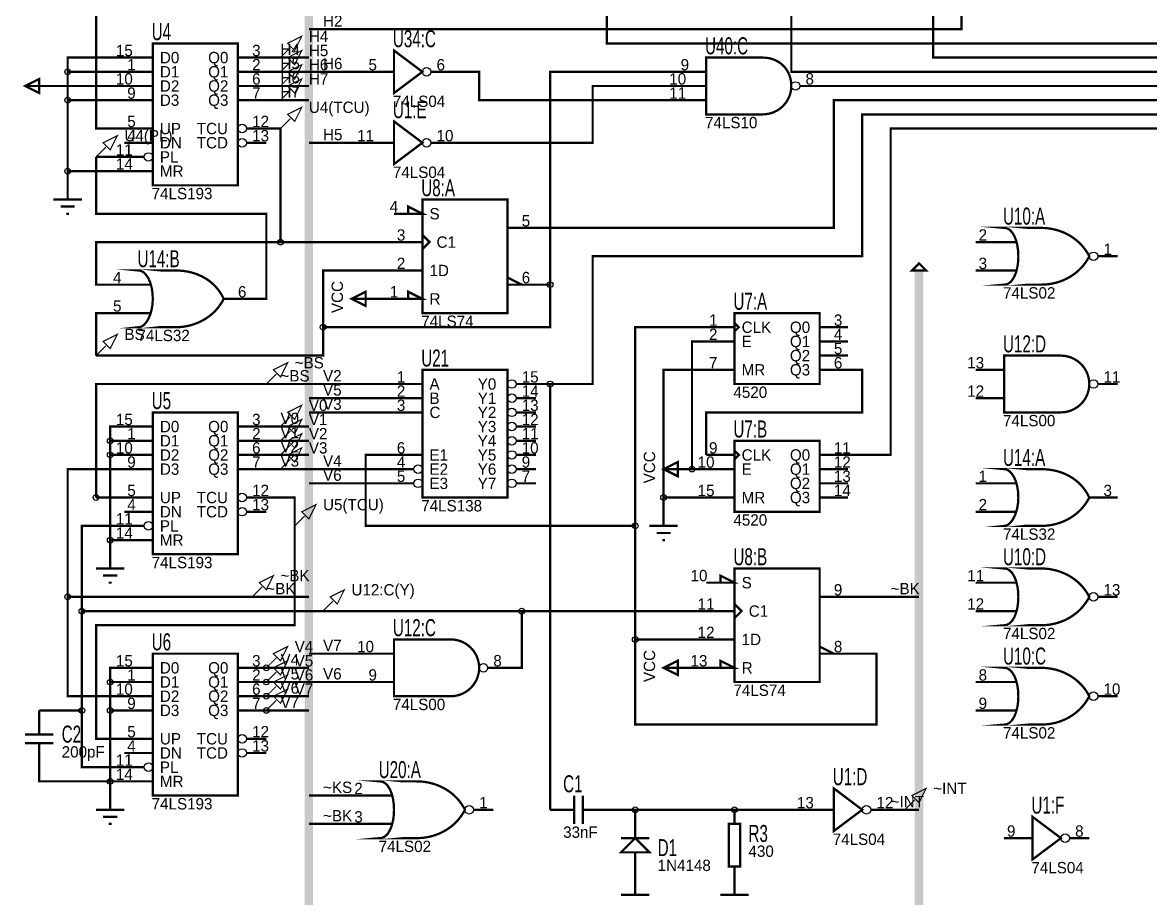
# Model space of a CAD drawing. Header units: inches. Extents: x -20.2 to 17.1, y -12.7 to 4.3.
# Drawn here: x -6.92 to 1.03, y -6.12 to 0.05 of the extents above; entities that cross this region are included whole.
import ezdxf

# ---------------------------------------------------------------- set-up
doc = ezdxf.new("R2010")
doc.units = ezdxf.units.IN
doc.layers.get('0').update_dxf_attribs({"linetype": 'CONTINUOUS'})

msp = doc.modelspace()

# ---------------------------------------------------------------- linework, layer by layer
for points, const_width in [([(-0.1, 1.2), (-0.5, 1.2), (-0.5, 0.4), (-0.5, -0.2), (3.4, -0.2)], 0.016), ([(-6.2, -0.7), (-6.4, -0.7), (-6.4, 0.1), (-5.1, 0.1), (-5.1, 0.8)], 0.016), ([(-1.4, 0.4), (-1.5, 0.4), (-1.5, -0.3), (3.4, -0.3)], 0.016), ([(-4.9, 0.3), (-4.9, 0)], 0.06), ([(-0.1, 0.3), (-0.3, 0.3), (-0.3, 0), (-4.9, 0)], 0.016), ([(-3.9, 0.3), (-2.8, 0.3), (-2.8, -0.1), (3.4, -0.1)], 0.016), ([(-4.9, -0.2), (-4.9, 0)], 0.06), ([(-4.95, -0.05), (-5.05, -0.1), (-5, -0.15), (-4.95, -0.05)], 0.008), ([(-6, -1.1), (-5.4, -1.1), (-5.4, -0.1), (-6, -0.1), (-6, -1.1)], 0.016), ([(-5.03, -0.13), (-5.1, -0.2)], 0.008), ([(-4.95, -0.15), (-5.05, -0.2), (-5, -0.25), (-4.95, -0.15)], 0.008), ([(-4.3, -0.15), (-4.3, -0.45), (-4.1, -0.3), (-4.3, -0.15)], 0.016), ([(-6.2, -0.2), (-6.6, -0.2), (-6.6, -0.3)], 0.016), ([(-6.2, -0.2), (-6, -0.2)], 0.016), ([(-5.2, -0.2), (-5.4, -0.2)], 0.016), ([(-5.2, -0.2), (-5.1, -0.2)], 0.016), ([(-4.9, -0.2), (-5.1, -0.2)], 0.016), ([(-5.03, -0.23), (-5.1, -0.3)], 0.008), ([(-4.9, -0.2), (-4.9, -0.3)], 0.06), ([(-1.5, -0.4), (-1.501037, -0.377978), (-1.504082, -0.356953), (-1.509031, -0.336982), (-1.515781, -0.318125), (-1.524231, -0.300439), (-1.534277, -0.283984), (-1.545818, -0.268819), (-1.55875, -0.255), (-1.572971, -0.242588), (-1.588379, -0.231641), (-1.60487, -0.222217), (-1.622344, -0.214375), (-1.640696, -0.208174), (-1.659824, -0.203672), (-1.679626, -0.200928), (-1.7, -0.2), (-2.1, -0.2), (-2.1, -0.6), (-1.7, -0.6), (-1.679626, -0.598963), (-1.659824, -0.595918), (-1.640696, -0.590969), (-1.622344, -0.584219), (-1.60487, -0.575769), (-1.588379, -0.565723), (-1.572971, -0.554182), (-1.55875, -0.54125), (-1.545818, -0.527029), (-1.534277, -0.511621), (-1.524231, -0.49513), (-1.515781, -0.477656), (-1.509031, -0.459304), (-1.504082, -0.440176), (-1.501037, -0.420374), (-1.5, -0.4)], 0.016), ([(-6.6, -0.5), (-6.6, -0.3)], 0.016), ([(-6.2, -0.3), (-6.6, -0.3)], 0.016), ([(-6.2, -0.3), (-6, -0.3)], 0.016), ([(-5.2, -0.3), (-5.4, -0.3)], 0.016), ([(-5.2, -0.3), (-5.1, -0.3)], 0.016), ([(-4.9, -0.3), (-5.1, -0.3)], 0.016), ([(-4.95, -0.25), (-5.05, -0.3), (-5, -0.35), (-4.95, -0.25)], 0.008), ([(-4.9, -0.3), (-4.9, -0.4)], 0.06), ([(-4.9, -0.3), (-4.5, -0.3)], 0.016), ([(-4.5, -0.3), (-4.3, -0.3)], 0.016), ([(-3.9, -0.3), (-4.04, -0.3)], 0.016), ([(-3.9, -0.3), (-3.7, -0.3), (-3.7, -0.5), (-2.3, -0.5)], 0.016), ([(-2.3, -0.3), (-3.2, -0.3), (-3.2, -1.8)], 0.016), ([(-2.3, -0.3), (-2.1, -0.3)], 0.016), ([(-6.8, -0.45), (-6.9, -0.4), (-6.8, -0.35), (-6.8, -0.45)], 0.016), ([(-6.7, -0.4), (-6.9, -0.4)], 0.016), ([(-6.2, -0.4), (-6.7, -0.4)], 0.016), ([(-6.2, -0.4), (-6, -0.4)], 0.016), ([(-5.2, -0.4), (-5.4, -0.4)], 0.016), ([(-5.2, -0.4), (-5.1, -0.4)], 0.016), ([(-4.9, -0.4), (-5.1, -0.4)], 0.016), ([(-5.03, -0.33), (-5.1, -0.4)], 0.008), ([(-4.95, -0.35), (-5.05, -0.4), (-5, -0.45), (-4.95, -0.35)], 0.008), ([(-4.9, -0.4), (-4.9, -0.5)], 0.06), ([(-2.3, -0.4), (-2.9, -0.4), (-2.9, -0.8), (-3.9, -0.8)], 0.016), ([(-2.3, -0.4), (-2.1, -0.4)], 0.016), ([(-1.3, -0.4), (-1.44, -0.4)], 0.016), ([(-1.3, -0.4), (3, -0.4)], 0.016), ([(-5.03, -0.43), (-5.1, -0.5)], 0.008), ([(-4.9, -0.5), (-4.9, -0.8)], 0.06), ([(-6.6, -1), (-6.6, -0.5)], 0.016), ([(-6.2, -0.5), (-6.6, -0.5)], 0.016), ([(-6.2, -0.5), (-6, -0.5)], 0.016), ([(-5.2, -0.5), (-5.4, -0.5)], 0.016), ([(-5.2, -0.5), (-5.1, -0.5)], 0.016), ([(-4.9, -0.5), (-5.1, -0.5)], 0.016), ([(-4.95, -0.55), (-5.05, -0.6), (-5, -0.65), (-4.95, -0.55)], 0.008), ([(-3.3, -1.4), (-1.2, -1.4), (-1.2, -0.5), (3.4, -0.5)], 0.016), ([(-2.3, -0.5), (-2.1, -0.5)], 0.016), ([(-5.03, -0.63), (-5.1, -0.7)], 0.008), ([(3.3, -0.6), (-1, -0.6), (-1, -1.6), (-2.9, -1.6), (-2.9, -2.5), (-3.2, -2.5)], 0.016), ([(-6.2, -0.7), (-6, -0.7)], 0.016), ([(-5.2, -0.7), (-5.34, -0.7)], 0.016), ([(-5.2, -0.7), (-5.1, -0.7)], 0.016), ([(-5.1, -0.7), (-5.1, -1.5)], 0.016), ([(-4.3, -0.65), (-4.3, -0.95), (-4.1, -0.8), (-4.3, -0.65)], 0.016), ([(-1.1, -3), (-0.8, -3), (-0.8, -0.7), (3.4, -0.7)], 0.016), ([(-6.25, -0.75), (-6.35, -0.8), (-6.3, -0.85), (-6.25, -0.75)], 0.008), ([(-6.2, -0.8), (-6, -0.8)], 0.016), ([(-5.2, -0.8), (-5.34, -0.8)], 0.016), ([(-4.9, -2.4), (-4.9, -0.8)], 0.06), ([(-4.5, -0.8), (-4.9, -0.8)], 0.016), ([(-4.5, -0.8), (-4.3, -0.8)], 0.016), ([(-3.9, -0.8), (-4.04, -0.8)], 0.016), ([(-6.33, -0.83), (-6.4, -0.9)], 0.008), ([(-6.2, -0.9), (-6.4, -0.9)], 0.016), ([(-5.3, -1.9), (-5.2, -1.9), (-5.2, -1.3), (-6.4, -1.3), (-6.4, -0.9)], 0.016), ([(-6.2, -0.9), (-6.06, -0.9)], 0.016), ([(-6.2, -1), (-6.6, -1)], 0.016), ([(-6.6, -1.1), (-6.6, -1)], 0.016), ([(-6.2, -1), (-6, -1)], 0.016), ([(-6.6, -1.1), (-6.6, -1.2)], 0.016), ([(-6.7, -1.2), (-6.5, -1.2)], 0.016), ([(-4.1, -2), (-3.5, -2), (-3.5, -1.2), (-4.1, -1.2), (-4.1, -2)], 0.016), ([(-6.65, -1.25), (-6.55, -1.25)], 0.016), ([(-4.3, -1.3), (-4.1, -1.3), (-4.2, -1.25), (-4.2, -1.3)], 0.016), ([(-6.61, -1.3), (-6.59, -1.3)], 0.016), ([(-3.3, -1.4), (-3.5, -1.4)], 0.016), ([(0.6, -1.6), (0.587942, -1.577978), (0.574317, -1.556953), (0.559197, -1.536982), (0.542656, -1.518125), (0.524768, -1.500439), (0.505606, -1.483984), (0.485242, -1.468819), (0.46375, -1.455), (0.441204, -1.442588), (0.417676, -1.431641), (0.39324, -1.422217), (0.367969, -1.414375), (0.341936, -1.408174), (0.315215, -1.403672), (0.287878, -1.400928), (0.26, -1.4), (0, -1.4), (0.011011, -1.401037), (0.021524, -1.404082), (0.031509, -1.409031), (0.040937, -1.415781), (0.04978, -1.424231), (0.058008, -1.434277), (0.0725, -1.45875), (0.08418, -1.488379), (0.092813, -1.522344), (0.098164, -1.559824), (0.1, -1.6), (0.098164, -1.640176), (0.092813, -1.677656), (0.08418, -1.711621), (0.0725, -1.74125), (0.058008, -1.765723), (0.04978, -1.775769), (0.040937, -1.784219), (0.031509, -1.790969), (0.021524, -1.795918), (0.011011, -1.798963), (0, -1.8), (0.26, -1.8), (0.287878, -1.799072), (0.315215, -1.796328), (0.341936, -1.791826), (0.367969, -1.785625), (0.39324, -1.777783), (0.417676, -1.768359), (0.441204, -1.757412), (0.46375, -1.745), (0.485242, -1.731181), (0.505606, -1.716016), (0.524768, -1.699561), (0.542656, -1.681875), (0.559197, -1.663018), (0.574317, -1.643047), (0.587942, -1.622022), (0.6, -1.6)], 0.016), ([(-6.3, -1.8), (-6.4, -1.8), (-6.4, -1.5), (-5.1, -1.5)], 0.016), ([(-4.3, -1.5), (-5.1, -1.5)], 0.016), ([(-4.3, -1.5), (-4.1, -1.5)], 0.016), ([(-4.1, -1.45), (-4.05, -1.5), (-4.1, -1.55), (-4.1, -1.45)], 0.016), ([(-0.2, -1.5), (0, -1.5)], 0.016), ([(0, -1.5), (0.08, -1.5)], 0.016), ([(-0.65, -1.7), (-0.55, -1.7), (-0.6, -1.65), (-0.65, -1.7)], 0.016), ([(0.8, -1.6), (0.66, -1.6)], 0.016), ([(-5.5, -1.9), (-5.512058, -1.876331), (-5.525683, -1.854082), (-5.540803, -1.833269), (-5.557344, -1.813906), (-5.575232, -1.796008), (-5.594394, -1.77959), (-5.614758, -1.764665), (-5.63625, -1.75125), (-5.658796, -1.739358), (-5.682324, -1.729004), (-5.70676, -1.720203), (-5.732031, -1.712969), (-5.758064, -1.707317), (-5.784785, -1.703262), (-5.812122, -1.700818), (-5.84, -1.7), (-6.1, -1.7), (-6.090637, -1.700928), (-6.081348, -1.703672), (-6.072205, -1.708174), (-6.063281, -1.714375), (-6.046387, -1.731641), (-6.03125, -1.755), (-6.018457, -1.783984), (-6.008594, -1.818125), (-6.002246, -1.856953), (-6, -1.9), (-6.002246, -1.940176), (-6.008594, -1.977656), (-6.018457, -2.011621), (-6.03125, -2.04125), (-6.046387, -2.065723), (-6.063281, -2.084219), (-6.072205, -2.090969), (-6.081348, -2.095918), (-6.090637, -2.098963), (-6.1, -2.1), (-5.84, -2.1), (-5.812122, -2.099072), (-5.784785, -2.096328), (-5.758064, -2.091826), (-5.732031, -2.085625), (-5.70676, -2.077783), (-5.682324, -2.068359), (-5.658796, -2.057412), (-5.63625, -2.045), (-5.614758, -2.031181), (-5.594394, -2.016016), (-5.575232, -1.999561), (-5.557344, -1.981875), (-5.540803, -1.963018), (-5.525683, -1.943047), (-5.512058, -1.922022), (-5.5, -1.9)], 0.016), ([(-4.3, -1.7), (-4.8, -1.7), (-4.8, -2.1)], 0.016), ([(-4.3, -1.7), (-4.1, -1.7)], 0.016), ([(-3.5, -1.75), (-3.4, -1.8)], 0.016), ([(-3.3, -1.8), (-3.5, -1.8), (-3.5, -1.75), (-3.5, -1.8)], 0.016), ([(-0.6, -1.7), (-0.6, -1.8)], 0.06), ([(-0.2, -1.7), (0, -1.7)], 0.016), ([(0, -1.7), (0.08, -1.7)], 0.016), ([(-6.3, -1.8), (-6.1, -1.8)], 0.016), ([(-6.1, -1.8), (-6.02, -1.8)], 0.016), ([(-4.8, -2.1), (-3.2, -2.1), (-3.2, -1.8)], 0.016), ([(-3.3, -1.8), (-3.2, -1.8)], 0.016), ([(-0.6, -1.8), (-0.6, -4)], 0.06), ([(-5.3, -1.9), (-5.5, -1.9)], 0.016), ([(-4.5, -1.95), (-4.6, -1.9), (-4.5, -1.85), (-4.5, -1.95)], 0.016), ([(-4.4, -1.9), (-4.6, -1.9)], 0.016), ([(-4.3, -1.9), (-4.4, -1.9)], 0.016), ([(-4.3, -1.9), (-4.1, -1.9), (-4.2, -1.85), (-4.2, -1.9)], 0.016), ([(-6.3, -2), (-6.4, -2), (-6.4, -2.3)], 0.016), ([(-6.3, -2), (-6.1, -2)], 0.016), ([(-6.1, -2), (-6.02, -2)], 0.016), ([(-1.9, -2.5), (-1.3, -2.5), (-1.3, -2), (-1.9, -2), (-1.9, -2.5)], 0.016), ([(-1.9, -2.07), (-1.87, -2.1), (-1.9, -2.13), (-1.9, -2.07)], 0.016), ([(-4.8, -2.1), (-4.8, -2.3), (-6.4, -2.3)], 0.016), ([(-6.25, -2.15), (-6.35, -2.2), (-6.3, -2.25), (-6.25, -2.15)], 0.008), ([(-2.1, -2.1), (-2.6, -2.1), (-2.6, -3.5)], 0.016), ([(-2.1, -2.1), (-1.9, -2.1)], 0.016), ([(-1.1, -2.1), (-1.3, -2.1)], 0.016), ([(-2.1, -2.2), (-2.2, -2.2), (-2.2, -3.1)], 0.016), ([(-2.1, -2.2), (-1.9, -2.2)], 0.016), ([(-1.1, -2.2), (-1.3, -2.2)], 0.016), ([(-6.33, -2.23), (-6.4, -2.3)], 0.008), ([(-1.1, -2.3), (-1.3, -2.3)], 0.016), ([(0.6, -2.5), (0.598963, -2.479626), (0.595918, -2.459824), (0.590969, -2.440696), (0.584219, -2.422344), (0.575769, -2.40487), (0.565723, -2.388379), (0.554182, -2.372971), (0.54125, -2.35875), (0.527029, -2.345818), (0.511621, -2.334277), (0.49513, -2.324231), (0.477656, -2.315781), (0.459304, -2.309031), (0.440176, -2.304082), (0.420374, -2.301037), (0.4, -2.3), (0, -2.3), (0, -2.7), (0.4, -2.7), (0.420374, -2.698963), (0.440176, -2.695918), (0.459304, -2.690969), (0.477656, -2.684219), (0.49513, -2.675769), (0.511621, -2.665723), (0.527029, -2.654182), (0.54125, -2.64125), (0.554182, -2.627029), (0.565723, -2.611621), (0.575769, -2.59513), (0.584219, -2.577656), (0.590969, -2.559304), (0.595918, -2.540176), (0.598963, -2.520374), (0.6, -2.5)], 0.016), ([(-5.05, -2.35), (-5.15, -2.4), (-5.1, -2.45), (-5.05, -2.35)], 0.008), ([(-4.9, -2.5), (-4.9, -2.4)], 0.06), ([(-5.13, -2.43), (-5.2, -2.5)], 0.008), ([(-4.1, -3.3), (-3.5, -3.3), (-3.5, -2.4), (-4.1, -2.4), (-4.1, -3.3)], 0.016), ([(-2.1, -2.4), (-2.4, -2.4), (-2.4, -3.3)], 0.016), ([(-1.1, -2.4), (-1, -2.4), (-1, -2.7), (-2.1, -2.7), (-2.1, -3)], 0.016), ([(-2.1, -2.4), (-1.9, -2.4)], 0.016), ([(-1.1, -2.4), (-1.3, -2.4)], 0.016), ([(-0.2, -2.4), (0, -2.4)], 0.016), ([(-5.2, -2.5), (-6.4, -2.5), (-6.4, -3.3)], 0.016), ([(-4.9, -2.5), (-5.2, -2.5)], 0.016), ([(-4.9, -2.5), (-4.9, -2.6)], 0.06), ([(-4.9, -2.5), (-4.3, -2.5)], 0.016), ([(-4.3, -2.5), (-4.1, -2.5)], 0.016), ([(-3.3, -2.5), (-3.44, -2.5)], 0.016), ([(-3.3, -2.5), (-3.2, -2.5)], 0.016), ([(-3.2, -5.5), (-3.2, -2.5)], 0.016), ([(0.8, -2.5), (0.66, -2.5)], 0.016), ([(-4.9, -2.6), (-4.9, -2.7)], 0.06), ([(-4.9, -2.6), (-4.3, -2.6)], 0.016), ([(-4.3, -2.6), (-4.1, -2.6)], 0.016), ([(-3.3, -2.6), (-3.44, -2.6)], 0.016), ([(-0.2, -2.6), (0, -2.6)], 0.016), ([(-6, -3.7), (-5.4, -3.7), (-5.4, -2.7), (-6, -2.7), (-6, -3.7)], 0.016), ([(-4.95, -2.65), (-5.05, -2.7), (-5, -2.75), (-4.95, -2.65)], 0.008), ([(-4.9, -2.8), (-4.9, -2.7)], 0.06), ([(-4.3, -2.7), (-4.9, -2.7)], 0.016), ([(-4.3, -2.7), (-4.1, -2.7)], 0.016), ([(-3.3, -2.7), (-3.44, -2.7)], 0.016), ([(-5.03, -2.73), (-5.1, -2.8)], 0.008), ([(-4.95, -2.75), (-5.05, -2.8), (-5, -2.85), (-4.95, -2.75)], 0.008), ([(-4.9, -2.8), (-4.9, -2.9)], 0.06), ([(-6.2, -2.8), (-6.3, -2.8), (-6.3, -2.9)], 0.016), ([(-6.2, -2.8), (-6, -2.8)], 0.016), ([(-5.2, -2.8), (-5.4, -2.8)], 0.016), ([(-5.2, -2.8), (-5.1, -2.8)], 0.016), ([(-4.9, -2.8), (-5.1, -2.8)], 0.016), ([(-5.03, -2.83), (-5.1, -2.9)], 0.008), ([(-4.95, -2.85), (-5.05, -2.9), (-5, -2.95), (-4.95, -2.85)], 0.008), ([(-3.3, -2.8), (-3.44, -2.8)], 0.016), ([(-6.2, -2.9), (-6.3, -2.9), (-6.3, -3)], 0.016), ([(-6.2, -2.9), (-6, -2.9)], 0.016), ([(-5.2, -2.9), (-5.4, -2.9)], 0.016), ([(-5.2, -2.9), (-5.1, -2.9)], 0.016), ([(-4.9, -2.9), (-5.1, -2.9)], 0.016), ([(-5.03, -2.93), (-5.1, -3)], 0.008), ([(-4.9, -2.9), (-4.9, -3)], 0.06), ([(-3.3, -2.9), (-3.44, -2.9)], 0.016), ([(-1.9, -3.4), (-1.3, -3.4), (-1.3, -2.9), (-1.9, -2.9), (-1.9, -3.4)], 0.016), ([(-6.3, -3.6), (-6.3, -3)], 0.016), ([(-6.2, -3), (-6.3, -3)], 0.016), ([(-6.2, -3), (-6, -3)], 0.016), ([(-5.2, -3), (-5.4, -3)], 0.016), ([(-5.2, -3), (-5.1, -3)], 0.016), ([(-4.9, -3), (-5.1, -3)], 0.016), ([(-4.95, -2.95), (-5.05, -3), (-5, -3.05), (-4.95, -2.95)], 0.008), ([(-4.9, -3), (-4.9, -3.1)], 0.06), ([(-4.3, -3), (-4.5, -3), (-4.5, -3.5), (-2.6, -3.5)], 0.016), ([(-4.3, -3), (-4.1, -3)], 0.016), ([(-3.3, -3), (-3.44, -3)], 0.016), ([(-2.1, -3), (-1.9, -3)], 0.016), ([(-1.9, -2.97), (-1.87, -3), (-1.9, -3.03), (-1.9, -2.97)], 0.016), ([(-1.1, -3), (-1.3, -3)], 0.016), ([(-6.2, -3.1), (-6.6, -3.1), (-6.6, -4)], 0.016), ([(-6.2, -3.1), (-6, -3.1)], 0.016), ([(-5.2, -3.1), (-5.4, -3.1)], 0.016), ([(-5.2, -3.1), (-5.1, -3.1)], 0.016), ([(-4.9, -3.1), (-5.1, -3.1)], 0.016), ([(-5.03, -3.03), (-5.1, -3.1)], 0.008), ([(-4.9, -3.1), (-4.9, -3.2)], 0.06), ([(-4.9, -3.1), (-4.3, -3.1)], 0.016), ([(-4.3, -3.1), (-4.16, -3.1)], 0.016), ([(-3.3, -3.1), (-3.44, -3.1)], 0.016), ([(-2.3, -3.15), (-2.4, -3.1), (-2.3, -3.05), (-2.3, -3.15)], 0.016), ([(-2.2, -3.1), (-2.4, -3.1)], 0.016), ([(-2.2, -3.1), (-2.2, -3.1)], 0.016), ([(-2.1, -3.1), (-2.2, -3.1)], 0.016), ([(-2.1, -3.1), (-1.9, -3.1)], 0.016), ([(-1.1, -3.1), (-1.3, -3.1)], 0.016), ([(0.6, -3.3), (0.587942, -3.276331), (0.574317, -3.254082), (0.559197, -3.233269), (0.542656, -3.213906), (0.524768, -3.196008), (0.505606, -3.17959), (0.485242, -3.164665), (0.46375, -3.15125), (0.441204, -3.139358), (0.417676, -3.129004), (0.39324, -3.120203), (0.367969, -3.112969), (0.341936, -3.107317), (0.315215, -3.103262), (0.287878, -3.100818), (0.26, -3.1), (0, -3.1), (0.009363, -3.100928), (0.018652, -3.103672), (0.027795, -3.108174), (0.036719, -3.114375), (0.053613, -3.131641), (0.06875, -3.155), (0.081543, -3.183984), (0.091406, -3.218125), (0.097754, -3.256953), (0.1, -3.3), (0.097754, -3.340176), (0.091406, -3.377656), (0.081543, -3.411621), (0.06875, -3.44125), (0.053613, -3.465723), (0.036719, -3.484219), (0.027795, -3.490969), (0.018652, -3.495918), (0.009363, -3.498963), (0, -3.5), (0.26, -3.5), (0.287878, -3.499072), (0.315215, -3.496328), (0.341936, -3.491826), (0.367969, -3.485625), (0.39324, -3.477783), (0.417676, -3.468359), (0.441204, -3.457412), (0.46375, -3.445), (0.485242, -3.431181), (0.505606, -3.416016), (0.524768, -3.399561), (0.542656, -3.381875), (0.559197, -3.363018), (0.574317, -3.343047), (0.587942, -3.322022), (0.6, -3.3)], 0.016), ([(-4.9, -3.3), (-4.9, -3.2)], 0.06), ([(-4.3, -3.2), (-4.9, -3.2)], 0.016), ([(-4.3, -3.2), (-4.16, -3.2)], 0.016), ([(-3.3, -3.2), (-3.44, -3.2)], 0.016), ([(-1.1, -3.2), (-1.3, -3.2)], 0.016), ([(-0.2, -3.2), (0, -3.2)], 0.016), ([(0, -3.2), (0.08, -3.2)], 0.016), ([(-6.2, -3.3), (-6.4, -3.3)], 0.016), ([(-6.2, -3.3), (-6, -3.3)], 0.016), ([(-5.2, -3.3), (-5.34, -3.3)], 0.016), ([(-5.2, -3.3), (-5, -3.3), (-5, -3.5)], 0.016), ([(-4.9, -3.7), (-4.9, -3.3)], 0.06), ([(-2.1, -3.3), (-2.4, -3.3)], 0.016), ([(-2.4, -3.4), (-2.4, -3.3)], 0.016), ([(-2.1, -3.3), (-1.9, -3.3)], 0.016), ([(-1.1, -3.3), (-1.3, -3.3)], 0.016), ([(0.8, -3.3), (0.6, -3.3)], 0.016), ([(-6.2, -3.4), (-6, -3.4)], 0.016), ([(-5.2, -3.4), (-5.34, -3.4)], 0.016), ([(-4.85, -3.35), (-4.95, -3.4), (-4.9, -3.45), (-4.85, -3.35)], 0.008), ([(-2.4, -3.4), (-2.4, -3.5)], 0.016), ([(-0.2, -3.4), (0, -3.4)], 0.016), ([(0, -3.4), (0.08, -3.4)], 0.016), ([(-6.2, -3.5), (-6.5, -3.5), (-6.5, -4.1)], 0.016), ([(-6.2, -5), (-6.4, -5), (-6.4, -4.2), (-5, -4.2), (-5, -3.5)], 0.016), ([(-6.2, -3.5), (-6.06, -3.5)], 0.016), ([(-4.93, -3.43), (-5, -3.5)], 0.008), ([(-2.6, -4.3), (-2.6, -3.5)], 0.016), ([(-2.5, -3.5), (-2.3, -3.5)], 0.016), ([(-2.45, -3.55), (-2.35, -3.55)], 0.016), ([(-6.3, -3.7), (-6.3, -3.6)], 0.016), ([(-6.2, -3.6), (-6.3, -3.6)], 0.016), ([(-6.2, -3.6), (-6, -3.6)], 0.016), ([(-2.41, -3.6), (-2.39, -3.6)], 0.016), ([(-6.3, -3.7), (-6.3, -3.8)], 0.016), ([(-4.9, -3.7), (-4.9, -3.9)], 0.06), ([(-6.4, -3.8), (-6.2, -3.8)], 0.016), ([(-1.9, -4.6), (-1.3, -4.6), (-1.3, -3.8), (-1.9, -3.8), (-1.9, -4.6)], 0.016), ([(0.6, -4), (0.587942, -3.977978), (0.574317, -3.956953), (0.559197, -3.936982), (0.542656, -3.918125), (0.524768, -3.900439), (0.505606, -3.883984), (0.485242, -3.868819), (0.46375, -3.855), (0.441204, -3.842588), (0.417676, -3.831641), (0.39324, -3.822217), (0.367969, -3.814375), (0.341936, -3.808174), (0.315215, -3.803672), (0.287878, -3.800928), (0.26, -3.8), (0, -3.8), (0.011011, -3.801037), (0.021524, -3.804082), (0.031509, -3.809031), (0.040937, -3.815781), (0.04978, -3.824231), (0.058008, -3.834277), (0.0725, -3.85875), (0.08418, -3.888379), (0.092813, -3.922344), (0.098164, -3.959824), (0.1, -4), (0.098164, -4.040176), (0.092813, -4.077656), (0.08418, -4.111621), (0.0725, -4.14125), (0.058008, -4.165723), (0.04978, -4.175769), (0.040937, -4.184219), (0.031509, -4.190969), (0.021524, -4.195918), (0.011011, -4.198963), (0, -4.2), (0.26, -4.2), (0.287878, -4.199072), (0.315215, -4.196328), (0.341936, -4.191826), (0.367969, -4.185625), (0.39324, -4.177783), (0.417676, -4.168359), (0.441204, -4.157412), (0.46375, -4.145), (0.485242, -4.131181), (0.505606, -4.116016), (0.524768, -4.099561), (0.542656, -4.081875), (0.559197, -4.063018), (0.574317, -4.043047), (0.587942, -4.022022), (0.6, -4)], 0.016), ([(-6.35, -3.85), (-6.25, -3.85)], 0.016), ([(-6.31, -3.9), (-6.29, -3.9)], 0.016), ([(-5.15, -3.85), (-5.25, -3.9), (-5.2, -3.95), (-5.15, -3.85)], 0.008), ([(-4.9, -4), (-4.9, -3.9)], 0.06), ([(-2.1, -3.9), (-1.9, -3.9), (-2, -3.85), (-2, -3.9)], 0.016), ([(-0.2, -3.9), (0, -3.9)], 0.016), ([(0, -3.9), (0.08, -3.9)], 0.016), ([(-5.23, -3.93), (-5.3, -4)], 0.008), ([(-4.9, -4), (-4.9, -4.4)], 0.06), ([(-4.65, -3.95), (-4.75, -4), (-4.7, -4.05), (-4.65, -3.95)], 0.008), ([(-0.6, -4), (-0.6, -5.5)], 0.06), ([(-6.2, -4.7), (-6.6, -4.7), (-6.6, -4)], 0.016), ([(-6.6, -4), (-5.3, -4)], 0.016), ([(-4.9, -4), (-5.3, -4)], 0.016), ([(-4.73, -4.03), (-4.8, -4.1)], 0.008), ([(-1.9, -4.05), (-1.85, -4.1), (-1.9, -4.15), (-1.9, -4.05)], 0.016), ([(-1.1, -4), (-1.3, -4)], 0.016), ([(-1.1, -4), (-0.6, -4)], 0.016), ([(0.8, -4), (0.66, -4)], 0.016), ([(-6.5, -4.1), (-4.8, -4.1)], 0.016), ([(-6.2, -5.2), (-6.5, -5.2), (-6.5, -4.8), (-6.5, -4.1)], 0.016), ([(-3.4, -4.1), (-4.8, -4.1)], 0.016), ([(-3.5, -4.5), (-3.4, -4.5), (-3.4, -4.1)], 0.016), ([(-2.1, -4.1), (-3.4, -4.1)], 0.016), ([(-2.1, -4.1), (-1.9, -4.1)], 0.016), ([(-0.2, -4.1), (0, -4.1)], 0.016), ([(0, -4.1), (0.08, -4.1)], 0.016), ([(-3.7, -4.5), (-3.701037, -4.479626), (-3.704082, -4.459824), (-3.709031, -4.440696), (-3.715781, -4.422344), (-3.724231, -4.40487), (-3.734277, -4.388379), (-3.745818, -4.372971), (-3.75875, -4.35875), (-3.772971, -4.345818), (-3.788379, -4.334277), (-3.80487, -4.324231), (-3.822344, -4.315781), (-3.840696, -4.309031), (-3.859824, -4.304082), (-3.879626, -4.301037), (-3.9, -4.3), (-4.3, -4.3), (-4.3, -4.7), (-3.9, -4.7), (-3.879626, -4.698963), (-3.859824, -4.695918), (-3.840696, -4.690969), (-3.822344, -4.684219), (-3.80487, -4.675769), (-3.788379, -4.665723), (-3.772971, -4.654182), (-3.75875, -4.64125), (-3.745818, -4.627029), (-3.734277, -4.611621), (-3.724231, -4.59513), (-3.715781, -4.577656), (-3.709031, -4.559304), (-3.704082, -4.540176), (-3.701037, -4.520374), (-3.7, -4.5)], 0.016), ([(-2.1, -4.3), (-2.6, -4.3)], 0.016), ([(-1.1, -4.4), (-0.9, -4.4), (-0.9, -4.9), (-2.6, -4.9), (-2.6, -4.3)], 0.016), ([(-2.1, -4.3), (-1.9, -4.3)], 0.016), ([(-5.05, -4.35), (-5.15, -4.4), (-5.1, -4.45), (-5.05, -4.35)], 0.008), ([(-4.9, -4.5), (-4.9, -4.4)], 0.06), ([(-1.3, -4.35), (-1.2, -4.4)], 0.016), ([(-1.1, -4.4), (-1.3, -4.4), (-1.3, -4.35), (-1.3, -4.4)], 0.016), ([(-6, -5.4), (-5.4, -5.4), (-5.4, -4.4), (-6, -4.4), (-6, -5.4)], 0.016), ([(-5.13, -4.43), (-5.2, -4.5)], 0.008), ([(-5.05, -4.45), (-5.15, -4.5), (-5.1, -4.55), (-5.05, -4.45)], 0.008), ([(-4.5, -4.4), (-4.9, -4.4)], 0.016), ([(-4.5, -4.4), (-4.3, -4.4)], 0.016), ([(-2.3, -4.55), (-2.4, -4.5), (-2.3, -4.45), (-2.3, -4.55)], 0.016), ([(-2.1, -4.5), (-1.9, -4.5), (-2, -4.45), (-2, -4.5)], 0.016), ([(-6.2, -4.5), (-6.3, -4.5), (-6.3, -4.6)], 0.016), ([(-6.2, -4.5), (-6, -4.5)], 0.016), ([(-5.2, -4.5), (-5.4, -4.5)], 0.016), ([(-5.2, -4.5), (-5.2, -4.5)], 0.016), ([(-4.9, -4.5), (-5.2, -4.5)], 0.016), ([(-5.2, -4.5), (-5.2, -4.5)], 0.016), ([(-5.13, -4.53), (-5.2, -4.6)], 0.008), ([(-4.9, -4.5), (-4.9, -4.6)], 0.06), ([(-3.5, -4.5), (-3.64, -4.5)], 0.016), ([(-2.2, -4.5), (-2.4, -4.5)], 0.016), ([(-2.1, -4.5), (-2.2, -4.5)], 0.016), ([(0.6, -4.7), (0.587942, -4.677978), (0.574317, -4.656953), (0.559197, -4.636982), (0.542656, -4.618125), (0.524768, -4.600439), (0.505606, -4.583984), (0.485242, -4.568819), (0.46375, -4.555), (0.441204, -4.542588), (0.417676, -4.531641), (0.39324, -4.522217), (0.367969, -4.514375), (0.341936, -4.508174), (0.315215, -4.503672), (0.287878, -4.500928), (0.26, -4.5), (0, -4.5), (0.011011, -4.501037), (0.021524, -4.504082), (0.031509, -4.509031), (0.040937, -4.515781), (0.04978, -4.524231), (0.058008, -4.534277), (0.0725, -4.55875), (0.08418, -4.588379), (0.092813, -4.622344), (0.098164, -4.659824), (0.1, -4.7), (0.098164, -4.740176), (0.092813, -4.777656), (0.08418, -4.811621), (0.0725, -4.84125), (0.058008, -4.865723), (0.04978, -4.875769), (0.040937, -4.884219), (0.031509, -4.890969), (0.021524, -4.895918), (0.011011, -4.898963), (0, -4.9), (0.26, -4.9), (0.287878, -4.899072), (0.315215, -4.896328), (0.341936, -4.891826), (0.367969, -4.885625), (0.39324, -4.877783), (0.417676, -4.868359), (0.441204, -4.857412), (0.46375, -4.845), (0.485242, -4.831181), (0.505606, -4.816016), (0.524768, -4.799561), (0.542656, -4.781875), (0.559197, -4.763018), (0.574317, -4.743047), (0.587942, -4.722022), (0.6, -4.7)], 0.016), ([(-6.2, -4.6), (-6.3, -4.6), (-6.3, -4.8)], 0.016), ([(-6.2, -4.6), (-6, -4.6)], 0.016), ([(-5.2, -4.6), (-5.4, -4.6)], 0.016), ([(-5.2, -4.6), (-5.2, -4.6)], 0.016), ([(-4.9, -4.6), (-5.2, -4.6)], 0.016), ([(-5.2, -4.6), (-5.2, -4.6)], 0.016), ([(-5.05, -4.55), (-5.15, -4.6), (-5.1, -4.65), (-5.05, -4.55)], 0.008), ([(-4.9, -4.6), (-4.9, -4.7)], 0.06), ([(-4.9, -4.6), (-4.5, -4.6)], 0.016), ([(-4.5, -4.6), (-4.3, -4.6)], 0.016), ([(-0.2, -4.6), (0, -4.6)], 0.016), ([(0, -4.6), (0.08, -4.6)], 0.016), ([(-5.13, -4.63), (-5.2, -4.7)], 0.008), ([(-5.05, -4.65), (-5.15, -4.7), (-5.1, -4.75), (-5.05, -4.65)], 0.008), ([(-4.9, -4.7), (-4.9, -4.8)], 0.06), ([(-6.2, -4.7), (-6, -4.7)], 0.016), ([(-5.2, -4.7), (-5.4, -4.7)], 0.016), ([(-5.2, -4.7), (-5.2, -4.7)], 0.016), ([(-4.9, -4.7), (-5.2, -4.7)], 0.016), ([(-5.2, -4.7), (-5.2, -4.7)], 0.016), ([(-5.13, -4.73), (-5.2, -4.8)], 0.008), ([(0.8, -4.7), (0.66, -4.7)], 0.016), ([(-6.8, -4.8), (-6.5, -4.8)], 0.016), ([(-6.8, -4.8), (-6.8, -4.9)], 0.016), ([(-6.3, -5.3), (-6.3, -4.8)], 0.016), ([(-6.2, -4.8), (-6.3, -4.8)], 0.016), ([(-6.2, -4.8), (-6, -4.8)], 0.016), ([(-5.2, -4.8), (-5.4, -4.8)], 0.016), ([(-5.2, -4.8), (-5.2, -4.8)], 0.016), ([(-4.9, -4.8), (-5.2, -4.8)], 0.016), ([(-5.2, -4.8), (-5.2, -4.8)], 0.016), ([(-4.9, -4.8), (-4.9, -5.4)], 0.06), ([(-0.2, -4.8), (0, -4.8)], 0.016), ([(0, -4.8), (0.08, -4.8)], 0.016), ([(-6.8, -4.97), (-6.8, -4.9)], 0.016), ([(-6.7, -4.97), (-6.9, -4.97)], 0.016), ([(-6.2, -5), (-6, -5)], 0.016), ([(-5.2, -5), (-5.34, -5)], 0.016), ([(-6.7, -5.03), (-6.9, -5.03)], 0.016), ([(-6.8, -5.03), (-6.8, -5.1)], 0.016), ([(-6.8, -5.2), (-6.8, -5.1)], 0.016), ([(-6.2, -5.1), (-6, -5.1)], 0.016), ([(-5.2, -5.1), (-5.34, -5.1)], 0.016), ([(-6.8, -5.2), (-6.8, -5.3), (-6.3, -5.3)], 0.016), ([(-6.2, -5.2), (-6.06, -5.2)], 0.016), ([(-6.2, -5.3), (-6.3, -5.3)], 0.016), ([(-6.3, -5.4), (-6.3, -5.3)], 0.016), ([(-6.2, -5.3), (-6, -5.3)], 0.016), ([(-3.8, -5.5), (-3.812058, -5.477978), (-3.825683, -5.456953), (-3.840803, -5.436982), (-3.857344, -5.418125), (-3.875232, -5.400439), (-3.894394, -5.383984), (-3.914758, -5.368819), (-3.93625, -5.355), (-3.958796, -5.342588), (-3.982324, -5.331641), (-4.00676, -5.322217), (-4.032031, -5.314375), (-4.058064, -5.308174), (-4.084785, -5.303672), (-4.112122, -5.300928), (-4.14, -5.3), (-4.4, -5.3), (-4.388989, -5.301037), (-4.378476, -5.304082), (-4.368491, -5.309031), (-4.359063, -5.315781), (-4.35022, -5.324231), (-4.341992, -5.334277), (-4.3275, -5.35875), (-4.31582, -5.388379), (-4.307187, -5.422344), (-4.301836, -5.459824), (-4.3, -5.5), (-4.301836, -5.540176), (-4.307187, -5.577656), (-4.31582, -5.611621), (-4.3275, -5.64125), (-4.341992, -5.665723), (-4.35022, -5.675769), (-4.359063, -5.684219), (-4.368491, -5.690969), (-4.378476, -5.695918), (-4.388989, -5.698963), (-4.4, -5.7), (-4.14, -5.7), (-4.112122, -5.699072), (-4.084785, -5.696328), (-4.058064, -5.691826), (-4.032031, -5.685625), (-4.00676, -5.677783), (-3.982324, -5.668359), (-3.958796, -5.657412), (-3.93625, -5.645), (-3.914758, -5.631181), (-3.894394, -5.616016), (-3.875232, -5.599561), (-3.857344, -5.581875), (-3.840803, -5.563018), (-3.825683, -5.543047), (-3.812058, -5.522022), (-3.8, -5.5)], 0.016), ([(-6.3, -5.4), (-6.3, -5.5)], 0.016), ([(-4.9, -5.4), (-4.9, -5.6)], 0.06), ([(-4.6, -5.4), (-4.9, -5.4)], 0.016), ([(-4.6, -5.4), (-4.4, -5.4)], 0.016), ([(-4.4, -5.4), (-4.32, -5.4)], 0.016), ([(-3.03, -5.6), (-3.03, -5.4)], 0.016), ([(-2.97, -5.6), (-2.97, -5.4)], 0.016), ([(-1.2, -5.35), (-1.2, -5.65), (-1, -5.5), (-1.2, -5.35)], 0.016), ([(-0.55, -5.35), (-0.65, -5.4), (-0.6, -5.45), (-0.55, -5.35)], 0.008), ([(-0.63, -5.43), (-0.7, -5.5)], 0.008), ([(-0.6, -6.3), (-0.6, -5.5)], 0.06), ([(-6.4, -5.5), (-6.2, -5.5)], 0.016), ([(-6.35, -5.55), (-6.25, -5.55)], 0.016), ([(-3.6, -5.5), (-3.74, -5.5)], 0.016), ([(-3.2, -5.5), (-3.1, -5.5)], 0.016), ([(-3.03, -5.5), (-3.1, -5.5)], 0.016), ([(-2.97, -5.5), (-2.9, -5.5)], 0.016), ([(-2.8, -5.5), (-2.9, -5.5)], 0.016), ([(-2.8, -5.5), (-2.6, -5.5), (-1.9, -5.5), (-1.9, -5.5)], 0.016), ([(-2.6, -5.6), (-2.6, -5.5)], 0.016), ([(-1.4, -5.5), (-1.9, -5.5)], 0.016), ([(-1.9, -5.5), (-1.9, -5.6)], 0.016), ([(-1.4, -5.5), (-1.2, -5.5)], 0.016), ([(-0.8, -5.5), (-0.94, -5.5)], 0.016), ([(-0.8, -5.5), (-0.7, -5.5)], 0.016), ([(-0.6, -5.5), (-0.7, -5.5)], 0.016), ([(0.2, -5.55), (0.2, -5.85), (0.4, -5.7), (0.2, -5.55)], 0.016), ([(-6.31, -5.6), (-6.29, -5.6)], 0.016), ([(-0.6, -6.3), (-4.9, -6.3), (-4.9, -5.6)], 0.06), ([(-4.6, -5.6), (-4.9, -5.6)], 0.016), ([(-4.6, -5.6), (-4.4, -5.6)], 0.016), ([(-4.4, -5.6), (-4.32, -5.6)], 0.016), ([(-2.6, -5.6), (-2.6, -5.7)], 0.016), ([(-1.94, -5.9), (-1.86, -5.9), (-1.86, -5.6), (-1.94, -5.6), (-1.94, -5.9)], 0.016), ([(-2.7, -5.8), (-2.5, -5.8), (-2.6, -5.7), (-2.7, -5.8)], 0.016), ([(-2.7, -5.7), (-2.5, -5.7)], 0.016), ([(0, -5.7), (0.2, -5.7)], 0.016), ([(0.6, -5.7), (0.46, -5.7)], 0.016), ([(-2.6, -5.9), (-2.6, -5.8)], 0.016), ([(-2.6, -5.9), (-2.6, -6)], 0.016), ([(-1.9, -6), (-1.9, -5.9)], 0.016), ([(-2.6, -6), (-2.6, -6.1)], 0.016), ([(-1.9, -6), (-1.9, -6)], 0.016), ([(-1.9, -6), (-1.9, -6.1)], 0.016), ([(-2.7, -6.1), (-2.5, -6.1)], 0.016), ([(-2, -6.1), (-1.8, -6.1)], 0.016)]:
    msp.add_lwpolyline(points, dxfattribs=dict(const_width=const_width))
for centre, radius in [((-6.6, -0.3), 0.02), ((-4.07, -0.3), 0.03), ((-1.47, -0.4), 0.03), ((-6.6, -0.5), 0.02), ((-5.37, -0.7), 0.03), ((-5.37, -0.8), 0.03), ((-4.07, -0.8), 0.03), ((-6.03, -0.9), 0.03), ((-6.6, -1), 0.02), ((-5.1, -1.5), 0.02), ((0.63, -1.6), 0.03), ((-3.2, -1.8), 0.02), ((-4.8, -2.1), 0.02), ((-3.47, -2.5), 0.03), ((-3.2, -2.5), 0.02), ((0.63, -2.5), 0.03), ((-3.47, -2.6), 0.03), ((-3.47, -2.7), 0.03), ((-3.47, -2.8), 0.03), ((-6.3, -2.9), 0.02), ((-3.47, -2.9), 0.03), ((-6.3, -3), 0.02), ((-3.47, -3), 0.03), ((-4.13, -3.1), 0.03), ((-3.47, -3.1), 0.03), ((-2.2, -3.1), 0.02), ((-4.13, -3.2), 0.03), ((-3.47, -3.2), 0.03), ((-6.4, -3.3), 0.02), ((-5.37, -3.3), 0.03), ((-2.4, -3.3), 0.02), ((-5.37, -3.4), 0.03), ((-6.03, -3.5), 0.03), ((-2.6, -3.5), 0.02), ((-6.3, -3.6), 0.02), ((0.63, -4), 0.03), ((-6.6, -4), 0.02), ((-6.5, -4.1), 0.02), ((-3.4, -4.1), 0.02), ((-2.6, -4.3), 0.02), ((-5.2, -4.5), 0.02), ((-3.67, -4.5), 0.03), ((-6.3, -4.6), 0.02), ((-5.2, -4.6), 0.02), ((-5.2, -4.7), 0.02), ((0.63, -4.7), 0.03), ((-6.5, -4.8), 0.02), ((-6.3, -4.8), 0.02), ((-5.2, -4.8), 0.02), ((-5.37, -5), 0.03), ((-5.37, -5.1), 0.03), ((-6.03, -5.2), 0.03), ((-6.3, -5.3), 0.02), ((-3.77, -5.5), 0.03), ((-2.6, -5.5), 0.02), ((-1.9, -5.5), 0.02), ((-0.97, -5.5), 0.03), ((0.43, -5.7), 0.03)]:
    msp.add_circle(centre, radius)

# ---------------------------------------------------------------- texts
for s, p in [('H2', (-4.8, 0.018)), ('H4', (-4.9, -0.09)), ('15', (-6.26, -0.19)), ('D0', (-5.95, -0.24)), ('Q0', (-5.61, -0.24)), ('3', (-5.3, -0.19)), ('H4', (-5.1, -0.182)), ('H5', (-4.9, -0.19)), ('1', (-6.18, -0.29)), ('2', (-5.3, -0.29)), ('H5', (-5.1, -0.282)), ('H6', (-4.9, -0.29)), ('H6', (-4.8, -0.282)), ('5', (-4.48, -0.29)), ('6', (-4, -0.29)), ('9', (-2.28, -0.29)), ('10', (-6.26, -0.39)), ('D1', (-5.95, -0.34)), ('Q1', (-5.61, -0.34)), ('6', (-5.3, -0.39)), ('H6', (-5.1, -0.382)), ('H7', (-4.9, -0.39)), ('10', (-2.36, -0.39)), ('8', (-1.4, -0.39)), ('D2', (-5.95, -0.44)), ('Q2', (-5.61, -0.44)), ('9', (-6.18, -0.49)), ('D3', (-5.95, -0.54)), ('Q3', (-5.61, -0.54)), ('7', (-5.3, -0.49)), ('H7', (-5.1, -0.482)), ('74LS04', (-4.308, -0.548)), ('11', (-2.36, -0.49)), ('U4(TCU)', (-4.9, -0.59)), ('5', (-6.18, -0.69)), ('12', (-5.3, -0.69)), ('74LS10', (-2.108, -0.698)), ('U4(PL)', (-6.2, -0.79)), ('4', (-6.18, -0.79)), ('UP', (-5.95, -0.74)), ('TCU', (-5.69, -0.74)), ('13', (-5.3, -0.79)), ('H5', (-4.8, -0.782)), ('11', (-4.56, -0.79)), ('10', (-4, -0.79)), ('DN', (-5.95, -0.84)), ('TCD', (-5.69, -0.84)), ('11', (-6.26, -0.89)), ('PL', (-5.95, -0.94)), ('14', (-6.26, -0.99)), ('MR', (-5.95, -1.04)), ('74LS04', (-4.308, -1.048)), ('74LS193', (-6.008, -1.198)), ('4', (-4.33, -1.29)), ('S', (-4.05, -1.34)), ('5', (-3.4, -1.39)), ('3', (-4.28, -1.49)), ('2', (-0.18, -1.49)), ('C1', (-4, -1.54)), ('1', (0.7, -1.59)), ('2', (-4.28, -1.69)), ('1D', (-4.05, -1.74)), ('3', (-0.18, -1.69)), ('4', (-6.28, -1.79)), ('6', (-3.4, -1.79)), ('6', (-5.4, -1.89)), ('1', (-4.33, -1.89)), ('74LS02', (-0.008, -1.898)), ('R', (-4.05, -1.94)), ('5', (-6.28, -1.99)), ('74LS74', (-4.108, -2.098)), ('1', (-2.08, -2.09)), ('CLK', (-1.85, -2.14)), ('Q0', (-1.51, -2.14)), ('3', (-1.2, -2.09)), ('BS', (-6.2, -2.19)), ('74LS32', (-6.108, -2.198)), ('2', (-2.08, -2.19)), ('4', (-1.2, -2.19)), ('E', (-1.85, -2.24)), ('Q1', (-1.51, -2.24)), ('5', (-1.2, -2.29)), ('Q2', (-1.51, -2.34)), ('~BS', (-5, -2.39)), ('7', (-2.08, -2.39)), ('MR', (-1.85, -2.44)), ('Q3', (-1.51, -2.44)), ('6', (-1.2, -2.39)), ('13', (-0.26, -2.39)), ('~BS', (-5.1, -2.482)), ('V2', (-4.8, -2.482)), ('1', (-4.28, -2.49)), ('A', (-4.05, -2.54)), ('Y0', (-3.71, -2.54)), ('15', (-3.4, -2.49)), ('11', (0.7, -2.49)), ('V5', (-4.8, -2.582)), ('2', (-4.28, -2.59)), ('14', (-3.4, -2.59)), ('4520', (-1.908, -2.598)), ('12', (-0.26, -2.59)), ('V0', (-4.9, -2.69)), ('V3', (-4.8, -2.682)), ('3', (-4.28, -2.69)), ('B', (-4.05, -2.64)), ('Y1', (-3.71, -2.64)), ('13', (-3.4, -2.69)), ('V0', (-5.1, -2.782)), ('C', (-4.05, -2.74)), ('Y2', (-3.71, -2.74)), ('15', (-6.26, -2.79)), ('D0', (-5.95, -2.84)), ('Q0', (-5.61, -2.84)), ('3', (-5.3, -2.79)), ('V1', (-4.9, -2.79)), ('Y3', (-3.71, -2.84)), ('12', (-3.4, -2.79)), ('74LS00', (-0.008, -2.798)), ('1', (-6.18, -2.89)), ('D1', (-5.95, -2.94)), ('Q1', (-5.61, -2.94)), ('2', (-5.3, -2.89)), ('V1', (-5.1, -2.882)), ('V2', (-4.9, -2.89)), ('Y4', (-3.71, -2.94)), ('11', (-3.4, -2.89)), ('10', (-6.26, -2.99)), ('6', (-5.3, -2.99)), ('V2', (-5.1, -2.982)), ('V3', (-4.9, -2.99)), ('6', (-4.28, -2.99)), ('10', (-3.4, -2.99)), ('9', (-2.08, -2.99)), ('11', (-1.2, -2.99)), ('9', (-6.18, -3.09)), ('D2', (-5.95, -3.04)), ('Q2', (-5.61, -3.04)), ('7', (-5.3, -3.09)), ('V3', (-5.1, -3.082)), ('V4', (-4.8, -3.082)), ('4', (-4.28, -3.09)), ('E1', (-4.05, -3.04)), ('Y5', (-3.71, -3.04)), ('9', (-3.4, -3.09)), ('10', (-2.16, -3.09)), ('CLK', (-1.85, -3.04)), ('Q0', (-1.51, -3.04)), ('12', (-1.2, -3.09)), ('D3', (-5.95, -3.14)), ('Q3', (-5.61, -3.14)), ('E2', (-4.05, -3.14)), ('Y6', (-3.71, -3.14)), ('E', (-1.85, -3.14)), ('Q1', (-1.51, -3.14)), ('V6', (-4.8, -3.182)), ('5', (-4.28, -3.19)), ('E3', (-4.05, -3.24)), ('Y7', (-3.71, -3.24)), ('7', (-3.4, -3.19)), ('Q2', (-1.51, -3.24)), ('13', (-1.2, -3.19)), ('1', (-0.18, -3.19)), ('5', (-6.18, -3.29)), ('TCU', (-5.69, -3.34)), ('12', (-5.3, -3.29)), ('15', (-2.16, -3.29)), ('Q3', (-1.51, -3.34)), ('14', (-1.2, -3.29)), ('3', (0.7, -3.29)), ('4', (-6.18, -3.39)), ('UP', (-5.95, -3.34)), ('13', (-5.3, -3.39)), ('U5(TCU)', (-4.8, -3.39)), ('74LS138', (-4.108, -3.398)), ('MR', (-1.85, -3.34)), ('2', (-0.18, -3.39)), ('11', (-6.26, -3.49)), ('DN', (-5.95, -3.44)), ('TCD', (-5.69, -3.44)), ('4520', (-1.908, -3.498)), ('PL', (-5.95, -3.54)), ('14', (-6.26, -3.59)), ('MR', (-5.95, -3.64)), ('74LS32', (-0.008, -3.598)), ('74LS193', (-6.008, -3.798)), ('~BK', (-5.1, -3.89)), ('10', (-2.21, -3.89)), ('11', (-0.26, -3.89)), ('S', (-1.85, -3.94)), ('~BK', (-5.2, -3.982)), ('U12:C(Y)', (-4.6, -3.99)), ('9', (-1.2, -3.99)), ('~BK', (-0.8, -3.982)), ('13', (0.7, -3.99)), ('11', (-2.16, -4.09)), ('12', (-0.26, -4.09)), ('C1', (-1.8, -4.14)), ('12', (-2.16, -4.29)), ('1D', (-1.85, -4.34)), ('74LS02', (-0.008, -4.298)), ('V4', (-5, -4.39)), ('V7', (-4.8, -4.382)), ('10', (-4.56, -4.39)), ('8', (-1.2, -4.39)), ('15', (-6.26, -4.49)), ('3', (-5.3, -4.49)), ('V4', (-5.1, -4.482)), ('V5', (-5, -4.49)), ('8', (-3.6, -4.49)), ('13', (-2.21, -4.49)), ('1', (-6.18, -4.59)), ('D0', (-5.95, -4.54)), ('Q0', (-5.61, -4.54)), ('2', (-5.3, -4.59)), ('V5', (-5.1, -4.582)), ('V6', (-5, -4.59)), ('V6', (-4.8, -4.582)), ('9', (-4.48, -4.59)), ('R', (-1.85, -4.54)), ('8', (-0.18, -4.59)), ('10', (-6.26, -4.69)), ('D1', (-5.95, -4.64)), ('Q1', (-5.61, -4.64)), ('6', (-5.3, -4.69)), ('V6', (-5.1, -4.682)), ('V7', (-5, -4.69)), ('10', (0.7, -4.69)), ('D2', (-5.95, -4.74)), ('Q2', (-5.61, -4.74)), ('74LS74', (-1.908, -4.698)), ('9', (-6.18, -4.79)), ('D3', (-5.95, -4.84)), ('Q3', (-5.61, -4.84)), ('7', (-5.3, -4.79)), ('V7', (-5.1, -4.782)), ('74LS00', (-4.308, -4.798)), ('9', (-0.18, -4.79)), ('5', (-6.18, -4.99)), ('12', (-5.3, -4.99)), ('74LS02', (-0.008, -4.998)), ('UP', (-5.95, -5.04)), ('TCU', (-5.69, -5.04)), ('200pF', (-6.642, -5.132)), ('4', (-6.18, -5.09)), ('DN', (-5.95, -5.14)), ('TCD', (-5.69, -5.14)), ('13', (-5.3, -5.09)), ('11', (-6.26, -5.19)), ('PL', (-5.95, -5.24)), ('14', (-6.26, -5.29)), ('MR', (-5.95, -5.34)), ('~KS', (-4.8, -5.382)), ('2', (-4.58, -5.39)), ('~INT', (-0.5, -5.39)), ('~INT', (-0.8, -5.482)), ('74LS193', (-6.008, -5.498)), ('1', (-3.7, -5.49)), ('13', (-1.46, -5.49)), ('12', (-0.9, -5.49)), ('~BK', (-4.8, -5.582)), ('3', (-4.58, -5.59)), ('33nF', (-3.108, -5.698)), ('9', (0.02, -5.69)), ('8', (0.5, -5.69)), ('74LS02', (-4.408, -5.798)), ('74LS04', (-1.208, -5.748)), ('430', (-1.802, -5.832)), ('1N4148', (-2.442, -5.932)), ('74LS04', (0.192, -5.948))]:
    msp.add_text(s, height=0.08).set_placement(p)
at = {"width": 0.666667}
for s, p in [('U4', (-6.008, -0.077)), ('U34:C', (-4.308, -0.127)), ('U40:C', (-2.108, -0.177)), ('U1:E', (-4.308, -0.627)), ('U8:A', (-4.108, -1.177)), ('U10:A', (-0.008, -1.377)), ('U14:B', (-6.108, -1.677)), ('U7:A', (-1.908, -1.977)), ('U12:D', (-0.008, -2.277)), ('U21', (-4.108, -2.377)), ('U5', (-6.008, -2.677)), ('U7:B', (-1.908, -2.877)), ('U14:A', (-0.008, -3.077)), ('U8:B', (-1.908, -3.777)), ('U10:D', (-0.008, -3.777)), ('U12:C', (-4.308, -4.277)), ('U6', (-6.008, -4.377)), ('U10:C', (-0.008, -4.477)), ('C2', (-6.642, -5.027)), ('U20:A', (-4.408, -5.277)), ('U1:D', (-1.208, -5.327)), ('C1', (-3.108, -5.377)), ('U1:F', (0.192, -5.527)), ('R3', (-1.802, -5.727)), ('D1', (-2.442, -5.827))]:
    msp.add_text(s, height=0.12, dxfattribs=at).set_placement(p)
for p in [(-4.66, -2), (-2.46, -3.2), (-2.46, -4.6)]:
    msp.add_text('VCC', height=0.08, rotation=90).set_placement(p)

doc.saveas('drawing.dxf')
